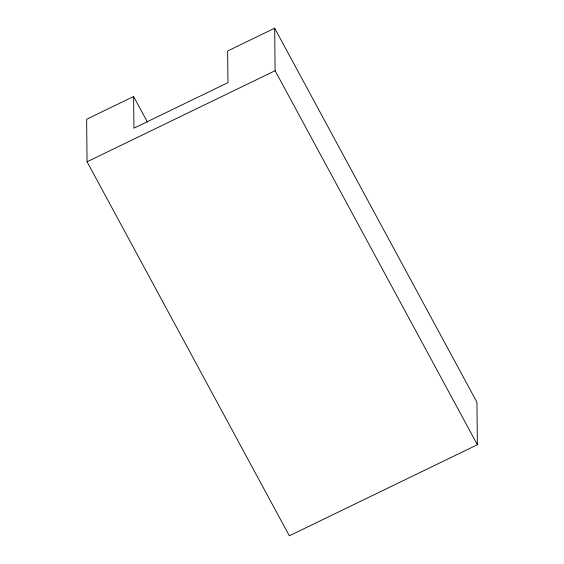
<?xml version="1.0" encoding="UTF-8"?>
<svg xmlns="http://www.w3.org/2000/svg" width="564" height="564" viewBox="0 0 564 564"><rect width="100%" height="100%" fill="white"/><g stroke="black" fill="none" stroke-linecap="round" stroke-linejoin="round"><path stroke-width="0.85" d="M133.605 96.514L86.623 119.265L87.075 161.776L289.332 535.8L477.377 444.735L476.925 402.224L274.668 28.2L227.63 50.979L227.962 82.633L133.936 128.162L133.605 96.514L147.394 122.007M87.075 161.776L275.112 70.712L274.668 28.2M275.112 70.712L477.377 444.735"/></g></svg>
